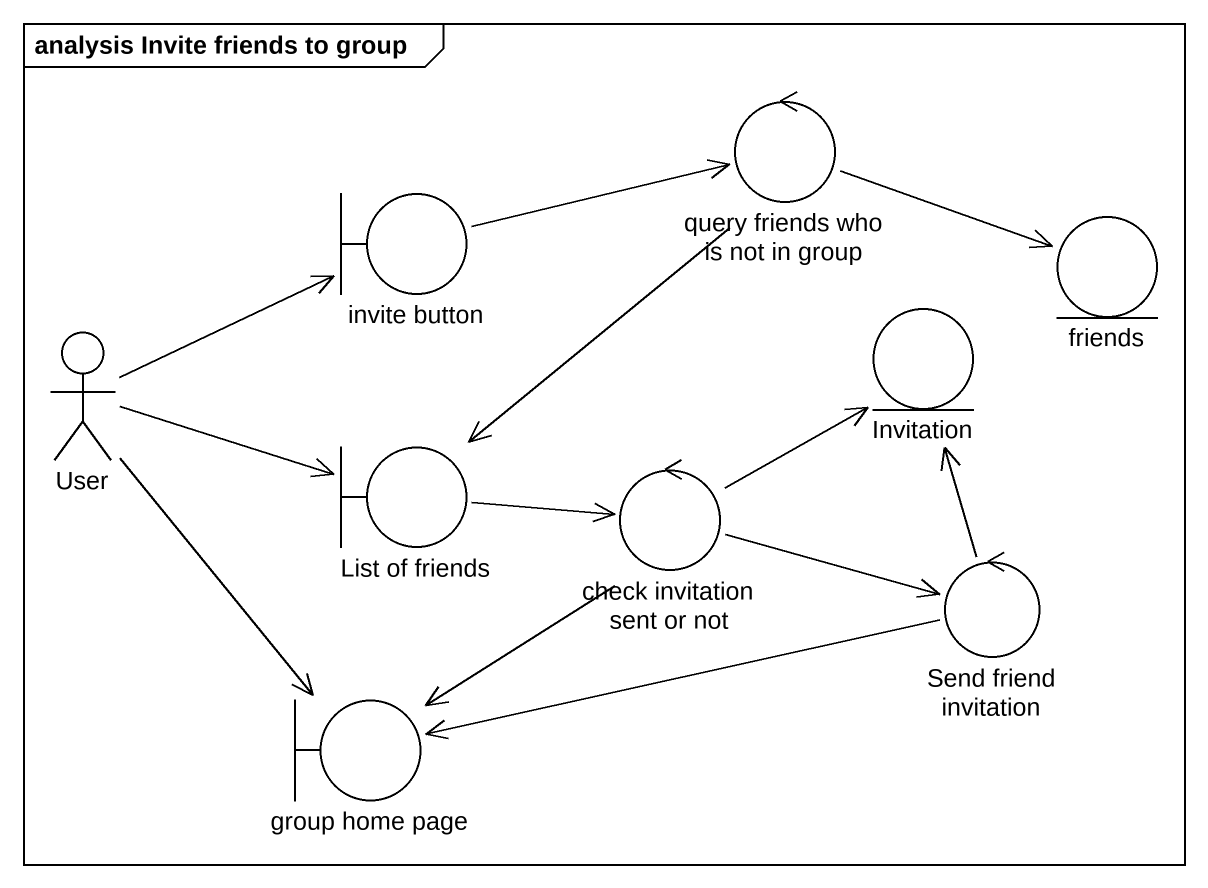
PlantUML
@startuml
mainframe analysis Invite friends to group
control "query friends who is not in group" as query_friends_who_is_not_in
boundary "invite button" as invite_button
entity friends
actor User
entity Invitation
boundary "List of friends" as List_of_friends
control "check invitation sent or not" as check_invitation_sent_or_not
control "Send friend invitation" as Send_friend_invitation
boundary "group home page" as group_home_page
query_friends_who_is_not_in -right-> friends
query_friends_who_is_not_in --> List_of_friends
invite_button -right-> query_friends_who_is_not_in
User -right-> invite_button
User -right-> List_of_friends
User --> group_home_page
List_of_friends -right-> check_invitation_sent_or_not
check_invitation_sent_or_not -up-> Invitation
check_invitation_sent_or_not -right-> Send_friend_invitation
check_invitation_sent_or_not --> group_home_page
Send_friend_invitation -up-> Invitation
Send_friend_invitation -left-> group_home_page
@enduml
